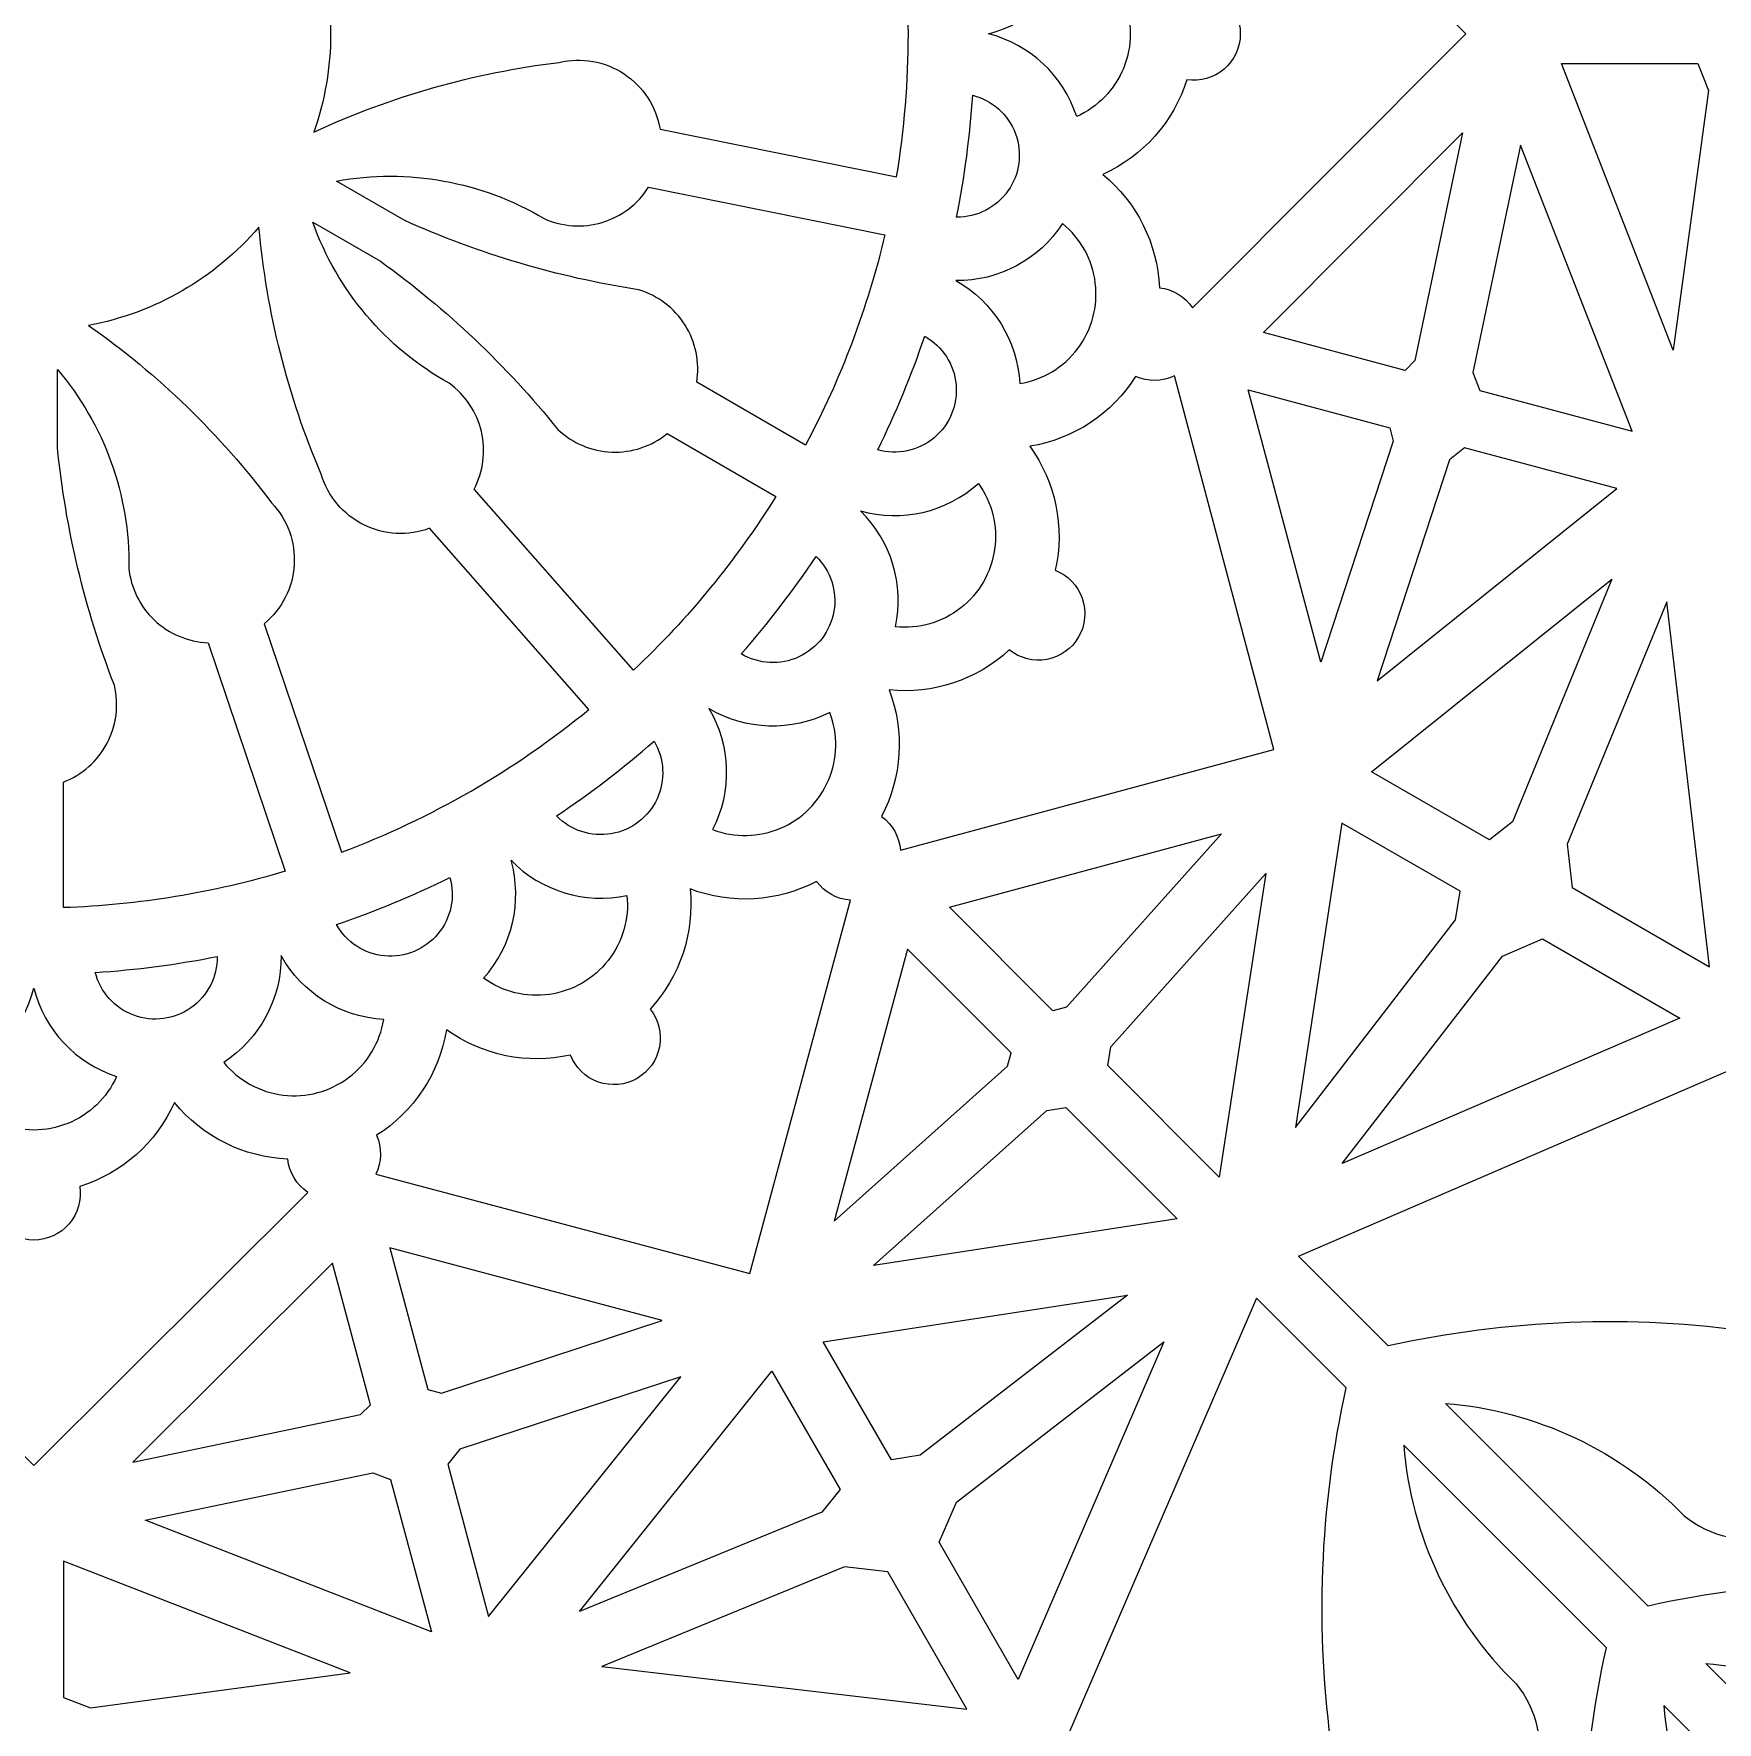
# Model space of a CAD drawing. Header units: centimetres. Extents: x -30.4 to 30.4, y -9.9 to 9.9.
# Drawn here: x -21.255 to -17.279, y -3.231 to 0.758 of the extents above; entities that cross this region are included whole.
import ezdxf

# ---------------------------------------------------------------- set-up
doc = ezdxf.new("R2010")
doc.units = ezdxf.units.CM
doc.header["$MEASUREMENT"] = 0
doc.layers.add('Layer 1', color=7, linetype='Continuous')

msp = doc.modelspace()

# ---------------------------------------------------------------- linework, layer by layer
at = {"layer": 'Layer 1', "color": 2, "lineweight": 9}
for points, knots in [([(-18.53174, 0.86657), (-18.56281, 0.96612), (-18.63504, 1.0476), (-18.73015, 1.09037), (-18.73015, 1.09037), (-18.64935, 1.15631), (-18.60067, 1.2537), (-18.59642, 1.35791), (-18.59642, 1.35791), (-18.56462, 1.36144), (-18.53593, 1.37866), (-18.51787, 1.40507), (-18.51787, 1.40507), (-18.51787, 1.40507), (-17.8728, 0.75797), (-17.8728, 0.75797), (-17.8728, 0.75797), (-17.8728, 0.75797), (-18.51787, 0.11086), (-18.51787, 0.11086), (-18.51787, 0.11086), (-18.53593, 0.13728), (-18.56462, 0.1545), (-18.59642, 0.15803), (-18.59642, 0.15803), (-18.60067, 0.26223), (-18.64935, 0.35962), (-18.73015, 0.42556), (-18.73015, 0.42556), (-18.63504, 0.46834), (-18.56281, 0.54981), (-18.53174, 0.64936), (-18.53174, 0.64936), (-18.50008, 0.64454), (-18.46788, 0.65377), (-18.44359, 0.67464), (-18.44359, 0.67464), (-18.4193, 0.69551), (-18.40532, 0.72594), (-18.40532, 0.75797), (-18.40532, 0.75797), (-18.40532, 0.78999), (-18.4193, 0.82043), (-18.44359, 0.8413), (-18.44359, 0.8413), (-18.46788, 0.86217), (-18.50008, 0.8714), (-18.53174, 0.86657)], [0, 0, 0, 0, 0.0769231, 0.0769231, 0.0769231, 0.0769231, 0.1538462, 0.1538462, 0.1538462, 0.1538462, 0.2307692, 0.2307692, 0.2307692, 0.2307692, 0.3076923, 0.3076923, 0.3076923, 0.3076923, 0.3846154, 0.3846154, 0.3846154, 0.3846154, 0.4615385, 0.4615385, 0.4615385, 0.4615385, 0.5384615, 0.5384615, 0.5384615, 0.5384615, 0.6153846, 0.6153846, 0.6153846, 0.6153846, 0.6923077, 0.6923077, 0.6923077, 0.6923077, 0.7692308, 0.7692308, 0.7692308, 0.7692308, 0.8461538, 0.8461538, 0.8461538, 0.8461538, 1, 1, 1, 1]), ([(-20.01435, 0.82553), (-19.9616, 0.81296), (-19.90601, 0.82282), (-19.8608, 0.85275), (-19.8608, 0.85275), (-19.81559, 0.88268), (-19.78481, 0.93001), (-19.77578, 0.98347), (-19.77578, 0.98347), (-19.77578, 0.98347), (-19.21708, 1.0956), (-19.21708, 1.0956), (-19.21708, 1.0956), (-19.18004, 0.87204), (-19.18004, 0.6439), (-19.21708, 0.42033), (-19.21708, 0.42033), (-19.21708, 0.42033), (-19.77578, 0.53247), (-19.77578, 0.53247), (-19.77578, 0.53247), (-19.78481, 0.58593), (-19.81559, 0.63325), (-19.8608, 0.66318), (-19.8608, 0.66318), (-19.90601, 0.69311), (-19.9616, 0.70297), (-20.01435, 0.6904), (-20.01435, 0.6904), (-20.21481, 0.66609), (-20.41022, 0.61052), (-20.59348, 0.52572), (-20.59348, 0.52572), (-20.54071, 0.67605), (-20.54071, 0.83988), (-20.59348, 0.99021), (-20.59348, 0.99021), (-20.41022, 0.90541), (-20.21481, 0.84984), (-20.01435, 0.82553)], [0, 0, 0, 0, 0.0909091, 0.0909091, 0.0909091, 0.0909091, 0.1818182, 0.1818182, 0.1818182, 0.1818182, 0.2727273, 0.2727273, 0.2727273, 0.2727273, 0.3636364, 0.3636364, 0.3636364, 0.3636364, 0.4545455, 0.4545455, 0.4545455, 0.4545455, 0.5454545, 0.5454545, 0.5454545, 0.5454545, 0.6363636, 0.6363636, 0.6363636, 0.6363636, 0.7272727, 0.7272727, 0.7272727, 0.7272727, 0.8181818, 0.8181818, 0.8181818, 0.8181818, 1, 1, 1, 1]), ([(-19.00032, 0.75797), (-18.90182, 0.73289), (-18.82306, 0.65904), (-18.79168, 0.56236), (-18.79168, 0.56236), (-18.74116, 0.58508), (-18.70138, 0.62648), (-18.6807, 0.67787), (-18.6807, 0.67787), (-18.66001, 0.72926), (-18.66001, 0.78667), (-18.6807, 0.83806), (-18.6807, 0.83806), (-18.70138, 0.88946), (-18.74116, 0.93085), (-18.79168, 0.95357), (-18.79168, 0.95357), (-18.82305, 0.85689), (-18.90182, 0.78305), (-19.00032, 0.75797)], [0, 0, 0, 0, 0.1666667, 0.1666667, 0.1666667, 0.1666667, 0.3333333, 0.3333333, 0.3333333, 0.3333333, 0.5, 0.5, 0.5, 0.5, 0.6666667, 0.6666667, 0.6666667, 0.6666667, 1, 1, 1, 1]), ([(-17.38263, 0.01043), (-17.38263, 0.01043), (-17.29977, 0.62396), (-17.29977, 0.62396), (-17.29977, 0.62396), (-17.29977, 0.62396), (-17.32472, 0.68797), (-17.32472, 0.68797), (-17.32472, 0.68797), (-17.32472, 0.68797), (-17.6467, 0.68797), (-17.6467, 0.68797), (-17.6467, 0.68797), (-17.6467, 0.68797), (-17.38263, 0.01043), (-17.38263, 0.01043)], [0, 0, 0, 0, 0.2, 0.2, 0.2, 0.2, 0.4, 0.4, 0.4, 0.4, 0.6, 0.6, 0.6, 0.6, 1, 1, 1, 1]), ([(-19.03733, 0.6126), (-19.04367, 0.51594), (-19.05632, 0.41979), (-19.0752, 0.32478), (-19.0752, 0.32478), (-19.02708, 0.32419), (-18.98176, 0.34731), (-18.954, 0.38662), (-18.954, 0.38662), (-18.92624, 0.42592), (-18.9196, 0.47637), (-18.93625, 0.52152), (-18.93625, 0.52152), (-18.9529, 0.56667), (-18.9907, 0.60073), (-19.03733, 0.6126)], [0, 0, 0, 0, 0.2, 0.2, 0.2, 0.2, 0.4, 0.4, 0.4, 0.4, 0.6, 0.6, 0.6, 0.6, 1, 1, 1, 1]), ([(-17.99272, -0.0139), (-17.99272, -0.0139), (-17.88031, 0.5238), (-17.88031, 0.5238), (-17.88031, 0.5238), (-17.88031, 0.5238), (-18.35047, 0.05216), (-18.35047, 0.05216), (-18.35047, 0.05216), (-18.35047, 0.05216), (-18.01617, -0.03742), (-18.01617, -0.03742), (-18.01617, -0.03742), (-18.01617, -0.03742), (-17.99272, -0.0139), (-17.99272, -0.0139)], [0, 0, 0, 0, 0.2, 0.2, 0.2, 0.2, 0.4, 0.4, 0.4, 0.4, 0.6, 0.6, 0.6, 0.6, 1, 1, 1, 1]), ([(-17.85569, -0.04255), (-17.85569, -0.04255), (-17.74327, 0.49515), (-17.74327, 0.49515), (-17.74327, 0.49515), (-17.74327, 0.49515), (-17.47968, -0.18117), (-17.47968, -0.18117), (-17.47968, -0.18117), (-17.47968, -0.18117), (-17.83921, -0.08483), (-17.83921, -0.08483), (-17.83921, -0.08483), (-17.83921, -0.08483), (-17.85569, -0.04255), (-17.85569, -0.04255)], [0, 0, 0, 0, 0.2, 0.2, 0.2, 0.2, 0.4, 0.4, 0.4, 0.4, 0.6, 0.6, 0.6, 0.6, 1, 1, 1, 1]), ([(-19.80333, 0.3952), (-19.82855, 0.35528), (-19.86735, 0.32581), (-19.91257, 0.31223), (-19.91257, 0.31223), (-19.9578, 0.29864), (-20.00641, 0.30184), (-20.04946, 0.32125), (-20.04946, 0.32125), (-20.19687, 0.40926), (-20.37122, 0.44074), (-20.54009, 0.40986), (-20.54009, 0.40986), (-20.54009, 0.40986), (-20.37999, 0.31742), (-20.37999, 0.31742), (-20.37999, 0.31742), (-20.20382, 0.23804), (-20.01773, 0.18281), (-19.82678, 0.15321), (-19.82678, 0.15321), (-19.78122, 0.13969), (-19.74213, 0.11007), (-19.71679, 0.06986), (-19.71679, 0.06986), (-19.69145, 0.02965), (-19.68159, -0.01839), (-19.68905, -0.06533), (-19.68905, -0.06533), (-19.68905, -0.06533), (-19.43209, -0.21369), (-19.43209, -0.21369), (-19.43209, -0.21369), (-19.34849, -0.05685), (-19.28549, 0.11011), (-19.24463, 0.28307), (-19.24463, 0.28307), (-19.24463, 0.28307), (-19.80333, 0.3952), (-19.80333, 0.3952)], [0, 0, 0, 0, 0.0909091, 0.0909091, 0.0909091, 0.0909091, 0.1818182, 0.1818182, 0.1818182, 0.1818182, 0.2727273, 0.2727273, 0.2727273, 0.2727273, 0.3636364, 0.3636364, 0.3636364, 0.3636364, 0.4545455, 0.4545455, 0.4545455, 0.4545455, 0.5454545, 0.5454545, 0.5454545, 0.5454545, 0.6363636, 0.6363636, 0.6363636, 0.6363636, 0.7272727, 0.7272727, 0.7272727, 0.7272727, 0.8181818, 0.8181818, 0.8181818, 0.8181818, 1, 1, 1, 1]), ([(-20.57618, -0.28272), (-20.56069, -0.33468), (-20.52436, -0.3779), (-20.47584, -0.40209), (-20.47584, -0.40209), (-20.42731, -0.42627), (-20.37093, -0.42927), (-20.32012, -0.41036), (-20.32012, -0.41036), (-20.32012, -0.41036), (-19.94366, -0.83814), (-19.94366, -0.83814), (-19.94366, -0.83814), (-20.11875, -0.982), (-20.31633, -1.09607), (-20.52846, -1.17577), (-20.52846, -1.17577), (-20.52846, -1.17577), (-20.7107, -0.63586), (-20.7107, -0.63586), (-20.7107, -0.63586), (-20.66891, -0.60131), (-20.64332, -0.55098), (-20.64, -0.49687), (-20.64, -0.49687), (-20.63668, -0.44275), (-20.65595, -0.38968), (-20.6932, -0.35029), (-20.6932, -0.35029), (-20.81449, -0.18884), (-20.96032, -0.04739), (-21.12539, 0.06892), (-21.12539, 0.06892), (-20.96881, 0.09838), (-20.82694, 0.18029), (-20.72313, 0.30116), (-20.72313, 0.30116), (-20.70494, 0.10005), (-20.65535, -0.09696), (-20.57618, -0.28272)], [0, 0, 0, 0, 0.0909091, 0.0909091, 0.0909091, 0.0909091, 0.1818182, 0.1818182, 0.1818182, 0.1818182, 0.2727273, 0.2727273, 0.2727273, 0.2727273, 0.3636364, 0.3636364, 0.3636364, 0.3636364, 0.4545455, 0.4545455, 0.4545455, 0.4545455, 0.5454545, 0.5454545, 0.5454545, 0.5454545, 0.6363636, 0.6363636, 0.6363636, 0.6363636, 0.7272727, 0.7272727, 0.7272727, 0.7272727, 0.8181818, 0.8181818, 0.8181818, 0.8181818, 1, 1, 1, 1]), ([(-20.27404, -0.06774), (-20.23571, -0.09531), (-20.20863, -0.13581), (-20.19778, -0.18177), (-20.19778, -0.18177), (-20.18694, -0.22773), (-20.19306, -0.27606), (-20.21502, -0.31787), (-20.21502, -0.31787), (-20.21502, -0.31787), (-19.83856, -0.74565), (-19.83856, -0.74565), (-19.83856, -0.74565), (-19.7092, -0.62379), (-19.59611, -0.48574), (-19.50209, -0.33493), (-19.50209, -0.33493), (-19.50209, -0.33493), (-19.75898, -0.18661), (-19.75898, -0.18661), (-19.75898, -0.18661), (-19.7959, -0.21662), (-19.84247, -0.23216), (-19.89001, -0.23034), (-19.89001, -0.23034), (-19.93754, -0.22852), (-19.9828, -0.20944), (-20.01732, -0.17671), (-20.01732, -0.17671), (-20.13848, -0.02599), (-20.27945, 0.10768), (-20.4364, 0.22066), (-20.4364, 0.22066), (-20.4364, 0.22066), (-20.59609, 0.31286), (-20.59609, 0.31286), (-20.59609, 0.31286), (-20.5384, 0.15116), (-20.42396, 0.01592), (-20.27404, -0.06774)], [0, 0, 0, 0, 0.0909091, 0.0909091, 0.0909091, 0.0909091, 0.1818182, 0.1818182, 0.1818182, 0.1818182, 0.2727273, 0.2727273, 0.2727273, 0.2727273, 0.3636364, 0.3636364, 0.3636364, 0.3636364, 0.4545455, 0.4545455, 0.4545455, 0.4545455, 0.5454545, 0.5454545, 0.5454545, 0.5454545, 0.6363636, 0.6363636, 0.6363636, 0.6363636, 0.7272727, 0.7272727, 0.7272727, 0.7272727, 0.8181818, 0.8181818, 0.8181818, 0.8181818, 1, 1, 1, 1]), ([(-19.07705, 0.17479), (-18.97554, 0.17354), (-18.88047, 0.22436), (-18.82512, 0.30945), (-18.82512, 0.30945), (-18.78216, 0.27445), (-18.75441, 0.22417), (-18.7477, 0.16915), (-18.7477, 0.16915), (-18.74099, 0.11414), (-18.75583, 0.05867), (-18.78911, 0.01436), (-18.78911, 0.01436), (-18.8224, -0.02996), (-18.87154, -0.05966), (-18.92625, -0.06854), (-18.92625, -0.06854), (-18.93163, 0.03283), (-18.98852, 0.12512), (-19.07705, 0.17479)], [0, 0, 0, 0, 0.1666667, 0.1666667, 0.1666667, 0.1666667, 0.3333333, 0.3333333, 0.3333333, 0.3333333, 0.5, 0.5, 0.5, 0.5, 0.6666667, 0.6666667, 0.6666667, 0.6666667, 1, 1, 1, 1]), ([(-19.15065, 0.04319), (-19.1818, -0.04853), (-19.21892, -0.13812), (-19.26177, -0.225), (-19.26177, -0.225), (-19.21545, -0.23804), (-19.16568, -0.22744), (-19.12869, -0.19666), (-19.12869, -0.19666), (-19.09169, -0.16589), (-19.07222, -0.11888), (-19.07661, -0.07096), (-19.07661, -0.07096), (-19.08099, -0.02304), (-19.10868, 0.01965), (-19.15065, 0.04319)], [0, 0, 0, 0, 0.2, 0.2, 0.2, 0.2, 0.4, 0.4, 0.4, 0.4, 0.6, 0.6, 0.6, 0.6, 1, 1, 1, 1]), ([(-20.84335, -0.68063), (-20.89053, -0.67875), (-20.93545, -0.65989), (-20.96983, -0.62752), (-20.96983, -0.62752), (-21.00421, -0.59514), (-21.02574, -0.55144), (-21.03045, -0.50446), (-21.03045, -0.50446), (-21.02794, -0.33279), (-21.08785, -0.16606), (-21.19904, -0.03525), (-21.19904, -0.03525), (-21.19904, -0.03525), (-21.19904, -0.22012), (-21.19904, -0.22012), (-21.19904, -0.22012), (-21.17969, -0.41238), (-21.13448, -0.60115), (-21.06464, -0.78132), (-21.06464, -0.78132), (-21.05357, -0.82754), (-21.05968, -0.87621), (-21.08183, -0.91825), (-21.08183, -0.91825), (-21.10398, -0.9603), (-21.14066, -0.99286), (-21.18504, -1.00987), (-21.18504, -1.00987), (-21.18504, -1.00987), (-21.18504, -1.30658), (-21.18504, -1.30658), (-21.18504, -1.30658), (-21.00742, -1.30056), (-20.83132, -1.27164), (-20.66111, -1.22054), (-20.66111, -1.22054), (-20.66111, -1.22054), (-20.84335, -0.68063), (-20.84335, -0.68063)], [0, 0, 0, 0, 0.0909091, 0.0909091, 0.0909091, 0.0909091, 0.1818182, 0.1818182, 0.1818182, 0.1818182, 0.2727273, 0.2727273, 0.2727273, 0.2727273, 0.3636364, 0.3636364, 0.3636364, 0.3636364, 0.4545455, 0.4545455, 0.4545455, 0.4545455, 0.5454545, 0.5454545, 0.5454545, 0.5454545, 0.6363636, 0.6363636, 0.6363636, 0.6363636, 0.7272727, 0.7272727, 0.7272727, 0.7272727, 0.8181818, 0.8181818, 0.8181818, 0.8181818, 1, 1, 1, 1]), ([(-18.84229, -0.50964), (-18.81942, -0.40788), (-18.84124, -0.30121), (-18.90222, -0.21661), (-18.90222, -0.21661), (-18.79928, -0.1999), (-18.70842, -0.1399), (-18.65264, -0.05178), (-18.65264, -0.05178), (-18.62333, -0.06463), (-18.58988, -0.06406), (-18.56103, -0.05022), (-18.56103, -0.05022), (-18.56103, -0.05022), (-18.32594, -0.93316), (-18.32594, -0.93316), (-18.32594, -0.93316), (-18.32594, -0.93316), (-19.20813, -1.17103), (-19.20813, -1.17103), (-19.20813, -1.17103), (-19.21057, -1.13912), (-19.2268, -1.10987), (-19.25258, -1.09091), (-19.25258, -1.09091), (-19.20416, -0.99854), (-19.19762, -0.88986), (-19.23463, -0.79235), (-19.23463, -0.79235), (-19.13087, -0.80286), (-19.02758, -0.76842), (-18.95089, -0.69774), (-18.95089, -0.69774), (-18.92588, -0.71775), (-18.89339, -0.72586), (-18.86192, -0.71993), (-18.86192, -0.71993), (-18.83044, -0.714), (-18.80312, -0.69463), (-18.78711, -0.6669), (-18.78711, -0.6669), (-18.7711, -0.63916), (-18.76799, -0.60582), (-18.77859, -0.5756), (-18.77859, -0.5756), (-18.78919, -0.54538), (-18.81245, -0.52129), (-18.84229, -0.50964)], [0, 0, 0, 0, 0.0769231, 0.0769231, 0.0769231, 0.0769231, 0.1538462, 0.1538462, 0.1538462, 0.1538462, 0.2307692, 0.2307692, 0.2307692, 0.2307692, 0.3076923, 0.3076923, 0.3076923, 0.3076923, 0.3846154, 0.3846154, 0.3846154, 0.3846154, 0.4615385, 0.4615385, 0.4615385, 0.4615385, 0.5384615, 0.5384615, 0.5384615, 0.5384615, 0.6153846, 0.6153846, 0.6153846, 0.6153846, 0.6923077, 0.6923077, 0.6923077, 0.6923077, 0.7692308, 0.7692308, 0.7692308, 0.7692308, 0.8461538, 0.8461538, 0.8461538, 0.8461538, 1, 1, 1, 1]), ([(-18.21536, -0.72661), (-18.21536, -0.72661), (-18.04386, -0.20474), (-18.04386, -0.20474), (-18.04386, -0.20474), (-18.04386, -0.20474), (-18.0524, -0.17265), (-18.0524, -0.17265), (-18.0524, -0.17265), (-18.0524, -0.17265), (-18.38671, -0.08308), (-18.38671, -0.08308), (-18.38671, -0.08308), (-18.38671, -0.08308), (-18.21536, -0.72661), (-18.21536, -0.72661)], [0, 0, 0, 0, 0.2, 0.2, 0.2, 0.2, 0.4, 0.4, 0.4, 0.4, 0.6, 0.6, 0.6, 0.6, 1, 1, 1, 1]), ([(-18.08235, -0.77032), (-18.08235, -0.77032), (-17.91086, -0.24845), (-17.91086, -0.24845), (-17.91086, -0.24845), (-17.91086, -0.24845), (-17.87544, -0.22007), (-17.87544, -0.22007), (-17.87544, -0.22007), (-17.87544, -0.22007), (-17.51591, -0.3164), (-17.51591, -0.3164), (-17.51591, -0.3164), (-17.51591, -0.3164), (-18.08235, -0.77032), (-18.08235, -0.77032)], [0, 0, 0, 0, 0.2, 0.2, 0.2, 0.2, 0.4, 0.4, 0.4, 0.4, 0.6, 0.6, 0.6, 0.6, 1, 1, 1, 1]), ([(-19.21951, -0.64312), (-19.1644, -0.6487), (-19.10925, -0.63274), (-19.06564, -0.59857), (-19.06564, -0.59857), (-19.02203, -0.56441), (-18.99332, -0.5147), (-18.98555, -0.45984), (-18.98555, -0.45984), (-18.97777, -0.40499), (-18.99151, -0.34926), (-19.02391, -0.30432), (-19.02391, -0.30432), (-19.09942, -0.37236), (-19.20455, -0.39693), (-19.3024, -0.3694), (-19.3024, -0.3694), (-19.22963, -0.44037), (-19.19834, -0.5437), (-19.21951, -0.64312)], [0, 0, 0, 0, 0.1666667, 0.1666667, 0.1666667, 0.1666667, 0.3333333, 0.3333333, 0.3333333, 0.3333333, 0.5, 0.5, 0.5, 0.5, 0.6666667, 0.6666667, 0.6666667, 0.6666667, 1, 1, 1, 1]), ([(-19.40713, -0.47678), (-19.46095, -0.55733), (-19.51998, -0.63427), (-19.58384, -0.70711), (-19.58384, -0.70711), (-19.54246, -0.73168), (-19.49165, -0.73432), (-19.44795, -0.71416), (-19.44795, -0.71416), (-19.40426, -0.694), (-19.37329, -0.65362), (-19.36513, -0.6062), (-19.36513, -0.6062), (-19.35698, -0.55878), (-19.37268, -0.51038), (-19.40713, -0.47678)], [0, 0, 0, 0, 0.2, 0.2, 0.2, 0.2, 0.4, 0.4, 0.4, 0.4, 0.6, 0.6, 0.6, 0.6, 1, 1, 1, 1]), ([(-17.76268, -1.10362), (-17.76268, -1.10362), (-17.52766, -0.53085), (-17.52766, -0.53085), (-17.52766, -0.53085), (-17.52766, -0.53085), (-18.09513, -0.98559), (-18.09513, -0.98559), (-18.09513, -0.98559), (-18.09513, -0.98559), (-17.81628, -1.14658), (-17.81628, -1.14658), (-17.81628, -1.14658), (-17.81628, -1.14658), (-17.76268, -1.10362), (-17.76268, -1.10362)], [0, 0, 0, 0, 0.2, 0.2, 0.2, 0.2, 0.4, 0.4, 0.4, 0.4, 0.6, 0.6, 0.6, 0.6, 1, 1, 1, 1]), ([(-17.63316, -1.15676), (-17.63316, -1.15676), (-17.39814, -0.584), (-17.39814, -0.584), (-17.39814, -0.584), (-17.39814, -0.584), (-17.29723, -1.44625), (-17.29723, -1.44625), (-17.29723, -1.44625), (-17.29723, -1.44625), (-17.62116, -1.25922), (-17.62116, -1.25922), (-17.62116, -1.25922), (-17.62116, -1.25922), (-17.63316, -1.15676), (-17.63316, -1.15676)], [0, 0, 0, 0, 0.2, 0.2, 0.2, 0.2, 0.4, 0.4, 0.4, 0.4, 0.6, 0.6, 0.6, 0.6, 1, 1, 1, 1]), ([(-19.65165, -1.12215), (-19.60563, -1.03167), (-19.60859, -0.92336), (-19.66043, -0.83608), (-19.66043, -0.83608), (-19.57315, -0.88791), (-19.4654, -0.89144), (-19.37492, -0.84542), (-19.37492, -0.84542), (-19.35522, -0.89722), (-19.35633, -0.95463), (-19.37802, -1.00563), (-19.37802, -1.00563), (-19.39971, -1.05663), (-19.4403, -1.09725), (-19.49129, -1.11899), (-19.49129, -1.11899), (-19.54227, -1.14072), (-19.59984, -1.14181), (-19.65165, -1.12215)], [0, 0, 0, 0, 0.1666667, 0.1666667, 0.1666667, 0.1666667, 0.3333333, 0.3333333, 0.3333333, 0.3333333, 0.5, 0.5, 0.5, 0.5, 0.6666667, 0.6666667, 0.6666667, 0.6666667, 1, 1, 1, 1]), ([(-19.78996, -0.91324), (-19.86281, -0.9771), (-19.93975, -1.03613), (-20.0203, -1.08995), (-20.0203, -1.08995), (-19.9867, -1.12439), (-19.9383, -1.1401), (-19.89087, -1.13194), (-19.89087, -1.13194), (-19.84345, -1.12379), (-19.80308, -1.09282), (-19.78292, -1.04912), (-19.78292, -1.04912), (-19.76276, -1.00543), (-19.76539, -0.95461), (-19.78996, -0.91324)], [0, 0, 0, 0, 0.2, 0.2, 0.2, 0.2, 0.4, 0.4, 0.4, 0.4, 0.6, 0.6, 0.6, 0.6, 1, 1, 1, 1]), ([(-17.89668, -1.33572), (-17.89668, -1.33572), (-18.2752, -1.82562), (-18.2752, -1.82562), (-18.2752, -1.82562), (-18.2752, -1.82562), (-18.16513, -1.10683), (-18.16513, -1.10683), (-18.16513, -1.10683), (-18.16513, -1.10683), (-17.88628, -1.26781), (-17.88628, -1.26781), (-17.88628, -1.26781), (-17.88628, -1.26781), (-17.89668, -1.33572), (-17.89668, -1.33572)], [0, 0, 0, 0, 0.2, 0.2, 0.2, 0.2, 0.4, 0.4, 0.4, 0.4, 0.6, 0.6, 0.6, 0.6, 1, 1, 1, 1]), ([(-18.81572, -1.54165), (-18.81572, -1.54165), (-18.44952, -1.13219), (-18.44952, -1.13219), (-18.44952, -1.13219), (-18.44952, -1.13219), (-19.09251, -1.30556), (-19.09251, -1.30556), (-19.09251, -1.30556), (-19.09251, -1.30556), (-18.84779, -1.55029), (-18.84779, -1.55029), (-18.84779, -1.55029), (-18.84779, -1.55029), (-18.81572, -1.54165), (-18.81572, -1.54165)], [0, 0, 0, 0, 0.2, 0.2, 0.2, 0.2, 0.4, 0.4, 0.4, 0.4, 0.6, 0.6, 0.6, 0.6, 1, 1, 1, 1]), ([(-20.19276, -1.47316), (-20.14781, -1.50556), (-20.09208, -1.5193), (-20.03723, -1.51152), (-20.03723, -1.51152), (-19.98237, -1.50375), (-19.93266, -1.47504), (-19.8985, -1.43143), (-19.8985, -1.43143), (-19.86434, -1.38782), (-19.84837, -1.33268), (-19.85396, -1.27756), (-19.85396, -1.27756), (-19.95337, -1.29873), (-20.0567, -1.26744), (-20.12767, -1.19468), (-20.12767, -1.19468), (-20.10014, -1.29253), (-20.12471, -1.39765), (-20.19276, -1.47316)], [0, 0, 0, 0, 0.1666667, 0.1666667, 0.1666667, 0.1666667, 0.3333333, 0.3333333, 0.3333333, 0.3333333, 0.5, 0.5, 0.5, 0.5, 0.6666667, 0.6666667, 0.6666667, 0.6666667, 1, 1, 1, 1]), ([(-20.27207, -1.2353), (-20.35895, -1.27815), (-20.44854, -1.31527), (-20.54027, -1.34642), (-20.54027, -1.34642), (-20.51672, -1.38839), (-20.47403, -1.41608), (-20.42611, -1.42047), (-20.42611, -1.42047), (-20.37819, -1.42485), (-20.33118, -1.40538), (-20.30041, -1.36839), (-20.30041, -1.36839), (-20.26963, -1.33139), (-20.25903, -1.28162), (-20.27207, -1.2353)], [0, 0, 0, 0, 0.2, 0.2, 0.2, 0.2, 0.4, 0.4, 0.4, 0.4, 0.6, 0.6, 0.6, 0.6, 1, 1, 1, 1]), ([(-18.34517, -1.22552), (-18.34517, -1.22552), (-18.71137, -1.63497), (-18.71137, -1.63497), (-18.71137, -1.63497), (-18.71137, -1.63497), (-18.71824, -1.67984), (-18.71824, -1.67984), (-18.71824, -1.67984), (-18.71824, -1.67984), (-18.45505, -1.94303), (-18.45505, -1.94303), (-18.45505, -1.94303), (-18.45505, -1.94303), (-18.34517, -1.22552), (-18.34517, -1.22552)], [0, 0, 0, 0, 0.2, 0.2, 0.2, 0.2, 0.4, 0.4, 0.4, 0.4, 0.6, 0.6, 0.6, 0.6, 1, 1, 1, 1]), ([(-19.79933, -1.54618), (-19.72865, -1.46949), (-19.69421, -1.3662), (-19.70472, -1.26244), (-19.70472, -1.26244), (-19.60722, -1.29945), (-19.49853, -1.29291), (-19.40617, -1.24449), (-19.40617, -1.24449), (-19.38721, -1.27027), (-19.35795, -1.2865), (-19.32605, -1.28894), (-19.32605, -1.28894), (-19.32605, -1.28894), (-19.56392, -2.17114), (-19.56392, -2.17114), (-19.56392, -2.17114), (-19.56392, -2.17114), (-20.44685, -1.93604), (-20.44685, -1.93604), (-20.44685, -1.93604), (-20.43301, -1.90719), (-20.43244, -1.87374), (-20.44529, -1.84443), (-20.44529, -1.84443), (-20.35717, -1.78865), (-20.29717, -1.69779), (-20.28046, -1.59485), (-20.28046, -1.59485), (-20.19586, -1.65583), (-20.08919, -1.67765), (-19.98744, -1.65478), (-19.98744, -1.65478), (-19.97579, -1.68462), (-19.9517, -1.70788), (-19.92148, -1.71848), (-19.92148, -1.71848), (-19.89126, -1.72909), (-19.85791, -1.72597), (-19.83018, -1.70996), (-19.83018, -1.70996), (-19.80244, -1.69395), (-19.78307, -1.66663), (-19.77714, -1.63515), (-19.77714, -1.63515), (-19.77122, -1.60368), (-19.77932, -1.57118), (-19.79933, -1.54618)], [0, 0, 0, 0, 0.0769231, 0.0769231, 0.0769231, 0.0769231, 0.1538462, 0.1538462, 0.1538462, 0.1538462, 0.2307692, 0.2307692, 0.2307692, 0.2307692, 0.3076923, 0.3076923, 0.3076923, 0.3076923, 0.3846154, 0.3846154, 0.3846154, 0.3846154, 0.4615385, 0.4615385, 0.4615385, 0.4615385, 0.5384615, 0.5384615, 0.5384615, 0.5384615, 0.6153846, 0.6153846, 0.6153846, 0.6153846, 0.6923077, 0.6923077, 0.6923077, 0.6923077, 0.7692308, 0.7692308, 0.7692308, 0.7692308, 0.8461538, 0.8461538, 0.8461538, 0.8461538, 1, 1, 1, 1]), ([(-17.7859, -1.42131), (-17.7859, -1.42131), (-18.16442, -1.91122), (-18.16442, -1.91122), (-18.16442, -1.91122), (-18.16442, -1.91122), (-17.36723, -1.56749), (-17.36723, -1.56749), (-17.36723, -1.56749), (-17.36723, -1.56749), (-17.69116, -1.38047), (-17.69116, -1.38047), (-17.69116, -1.38047), (-17.69116, -1.38047), (-17.7859, -1.42131), (-17.7859, -1.42131)], [0, 0, 0, 0, 0.2, 0.2, 0.2, 0.2, 0.4, 0.4, 0.4, 0.4, 0.6, 0.6, 0.6, 0.6, 1, 1, 1, 1]), ([(-20.82184, -1.42187), (-20.91685, -1.44075), (-21.013, -1.4534), (-21.10967, -1.45974), (-21.10967, -1.45974), (-21.0978, -1.50637), (-21.06373, -1.54417), (-21.01858, -1.56082), (-21.01858, -1.56082), (-20.97344, -1.57747), (-20.92299, -1.57083), (-20.88368, -1.54307), (-20.88368, -1.54307), (-20.84437, -1.51531), (-20.82125, -1.46999), (-20.82184, -1.42187)], [0, 0, 0, 0, 0.2, 0.2, 0.2, 0.2, 0.4, 0.4, 0.4, 0.4, 0.6, 0.6, 0.6, 0.6, 1, 1, 1, 1]), ([(-20.67108, -1.41982), (-20.62142, -1.50834), (-20.52987, -1.56527), (-20.4285, -1.57066), (-20.4285, -1.57066), (-20.43733, -1.62537), (-20.467, -1.67454), (-20.51129, -1.70786), (-20.51129, -1.70786), (-20.55557, -1.74118), (-20.61104, -1.75606), (-20.66605, -1.74939), (-20.66605, -1.74939), (-20.72107, -1.74272), (-20.77137, -1.71501), (-20.80641, -1.67208), (-20.80641, -1.67208), (-20.72132, -1.61673), (-20.66984, -1.52132), (-20.67108, -1.41982)], [0, 0, 0, 0, 0.1666667, 0.1666667, 0.1666667, 0.1666667, 0.3333333, 0.3333333, 0.3333333, 0.3333333, 0.5, 0.5, 0.5, 0.5, 0.6666667, 0.6666667, 0.6666667, 0.6666667, 1, 1, 1, 1]), ([(-18.95542, -1.68135), (-18.95542, -1.68135), (-19.36488, -2.04755), (-19.36488, -2.04755), (-19.36488, -2.04755), (-19.36488, -2.04755), (-19.1915, -1.40456), (-19.1915, -1.40456), (-19.1915, -1.40456), (-19.1915, -1.40456), (-18.94678, -1.64928), (-18.94678, -1.64928), (-18.94678, -1.64928), (-18.94678, -1.64928), (-18.95542, -1.68135), (-18.95542, -1.68135)], [0, 0, 0, 0, 0.2, 0.2, 0.2, 0.2, 0.4, 0.4, 0.4, 0.4, 0.6, 0.6, 0.6, 0.6, 1, 1, 1, 1]), ([(-21.05942, -1.70539), (-21.15611, -1.67402), (-21.22995, -1.59525), (-21.25503, -1.49675), (-21.25503, -1.49675), (-21.28011, -1.59525), (-21.35395, -1.67401), (-21.45064, -1.70538), (-21.45064, -1.70538), (-21.42791, -1.75591), (-21.38652, -1.79568), (-21.33513, -1.81637), (-21.33513, -1.81637), (-21.28373, -1.83706), (-21.22633, -1.83706), (-21.17493, -1.81637), (-21.17493, -1.81637), (-21.12354, -1.79568), (-21.08215, -1.75591), (-21.05942, -1.70539)], [0, 0, 0, 0, 0.1666667, 0.1666667, 0.1666667, 0.1666667, 0.3333333, 0.3333333, 0.3333333, 0.3333333, 0.5, 0.5, 0.5, 0.5, 0.6666667, 0.6666667, 0.6666667, 0.6666667, 1, 1, 1, 1]), ([(-15.92769, -2.39861), (-15.92769, -2.39861), (-17.19446, -1.66724), (-17.19446, -1.66724), (-17.19446, -1.66724), (-17.19446, -1.66724), (-18.26796, -2.13011), (-18.26796, -2.13011), (-18.26796, -2.13011), (-18.26796, -2.13011), (-18.05613, -2.34195), (-18.05613, -2.34195), (-18.05613, -2.34195), (-17.77332, -2.27947), (-17.48158, -2.26832), (-17.19483, -2.30905), (-17.19483, -2.30905), (-17.11584, -2.31126), (-17.04278, -2.35144), (-16.99861, -2.41695), (-16.99861, -2.41695), (-16.95444, -2.48247), (-16.94461, -2.56528), (-16.97219, -2.63932), (-16.97219, -2.63932), (-16.99978, -2.71336), (-17.0614, -2.76955), (-17.13767, -2.79019), (-17.13767, -2.79019), (-17.21394, -2.81084), (-17.29548, -2.79342), (-17.35665, -2.7434), (-17.35665, -2.7434), (-17.50616, -2.58946), (-17.70649, -2.49504), (-17.92038, -2.47769), (-17.92038, -2.47769), (-17.92038, -2.47769), (-17.44166, -2.95641), (-17.44166, -2.95641), (-17.44166, -2.95641), (-17.15885, -2.89393), (-16.86712, -2.88278), (-16.58036, -2.92351), (-16.58036, -2.92351), (-16.49749, -2.92583), (-16.42141, -2.96991), (-16.37821, -3.04067), (-16.37821, -3.04067), (-16.335, -3.11143), (-16.33053, -3.19925), (-16.36633, -3.27403), (-16.36633, -3.27403), (-16.40213, -3.34881), (-16.47333, -3.40039), (-16.55554, -3.41111), (-16.55554, -3.41111), (-16.63775, -3.42183), (-16.7198, -3.39022), (-16.77358, -3.32712), (-16.77358, -3.32712), (-16.91949, -3.19107), (-17.10707, -3.10828), (-17.30592, -3.09215), (-17.30592, -3.09215), (-17.30592, -3.09215), (-16.8272, -3.57087), (-16.8272, -3.57087), (-16.8272, -3.57087), (-16.54439, -3.50839), (-16.25265, -3.49725), (-15.9659, -3.53798), (-15.9659, -3.53798), (-15.8994, -3.53983), (-15.83651, -3.56867), (-15.79171, -3.61785), (-15.79171, -3.61785), (-15.7469, -3.66704), (-15.72404, -3.73233), (-15.72838, -3.79872), (-15.72838, -3.79872), (-15.72838, -3.79872), (-15.53782, -3.87636), (-15.53782, -3.87636), (-15.53782, -3.87636), (-15.5186, -3.78704), (-15.52734, -3.69397), (-15.56286, -3.6098), (-15.56286, -3.6098), (-15.4724, -3.62231), (-15.38028, -3.60669), (-15.29901, -3.56505), (-15.29901, -3.56505), (-15.29901, -3.56505), (-15.4232, -3.40101), (-15.4232, -3.40101), (-15.4232, -3.40101), (-15.4862, -3.42239), (-15.5552, -3.41721), (-15.6143, -3.38666), (-15.6143, -3.38666), (-15.67341, -3.35612), (-15.71754, -3.30283), (-15.73655, -3.23907), (-15.73655, -3.23907), (-15.8501, -2.97263), (-15.91485, -2.68795), (-15.92769, -2.39861)], [0, 0, 0, 0, 0.0357143, 0.0357143, 0.0357143, 0.0357143, 0.0714286, 0.0714286, 0.0714286, 0.0714286, 0.1071429, 0.1071429, 0.1071429, 0.1071429, 0.1428571, 0.1428571, 0.1428571, 0.1428571, 0.1785714, 0.1785714, 0.1785714, 0.1785714, 0.2142857, 0.2142857, 0.2142857, 0.2142857, 0.25, 0.25, 0.25, 0.25, 0.2857143, 0.2857143, 0.2857143, 0.2857143, 0.3214286, 0.3214286, 0.3214286, 0.3214286, 0.3571429, 0.3571429, 0.3571429, 0.3571429, 0.3928571, 0.3928571, 0.3928571, 0.3928571, 0.4285714, 0.4285714, 0.4285714, 0.4285714, 0.4642857, 0.4642857, 0.4642857, 0.4642857, 0.5, 0.5, 0.5, 0.5, 0.5357143, 0.5357143, 0.5357143, 0.5357143, 0.5714286, 0.5714286, 0.5714286, 0.5714286, 0.6071429, 0.6071429, 0.6071429, 0.6071429, 0.6428571, 0.6428571, 0.6428571, 0.6428571, 0.6785714, 0.6785714, 0.6785714, 0.6785714, 0.7142857, 0.7142857, 0.7142857, 0.7142857, 0.75, 0.75, 0.75, 0.75, 0.7857143, 0.7857143, 0.7857143, 0.7857143, 0.8214286, 0.8214286, 0.8214286, 0.8214286, 0.8571429, 0.8571429, 0.8571429, 0.8571429, 0.8928571, 0.8928571, 0.8928571, 0.8928571, 0.9285714, 0.9285714, 0.9285714, 0.9285714, 1, 1, 1, 1]), ([(-21.14643, -1.96533), (-21.04687, -1.93425), (-20.9654, -1.86202), (-20.92262, -1.76691), (-20.92262, -1.76691), (-20.85668, -1.84771), (-20.75929, -1.89639), (-20.65509, -1.90064), (-20.65509, -1.90064), (-20.65156, -1.93245), (-20.63434, -1.96113), (-20.60793, -1.9792), (-20.60793, -1.9792), (-20.60793, -1.9792), (-21.25503, -2.62426), (-21.25503, -2.62426), (-21.25503, -2.62426), (-21.25503, -2.62426), (-21.90213, -1.9792), (-21.90213, -1.9792), (-21.90213, -1.9792), (-21.87572, -1.96113), (-21.8585, -1.93245), (-21.85497, -1.90064), (-21.85497, -1.90064), (-21.75077, -1.89639), (-21.65338, -1.84771), (-21.58744, -1.76691), (-21.58744, -1.76691), (-21.54466, -1.86202), (-21.46318, -1.93425), (-21.36363, -1.96533), (-21.36363, -1.96533), (-21.36846, -1.99699), (-21.35923, -2.02918), (-21.33836, -2.05348), (-21.33836, -2.05348), (-21.31749, -2.07777), (-21.28706, -2.09174), (-21.25503, -2.09174), (-21.25503, -2.09174), (-21.223, -2.09174), (-21.19257, -2.07777), (-21.1717, -2.05348), (-21.1717, -2.05348), (-21.15083, -2.02918), (-21.1416, -1.99699), (-21.14643, -1.96533)], [0, 0, 0, 0, 0.0769231, 0.0769231, 0.0769231, 0.0769231, 0.1538462, 0.1538462, 0.1538462, 0.1538462, 0.2307692, 0.2307692, 0.2307692, 0.2307692, 0.3076923, 0.3076923, 0.3076923, 0.3076923, 0.3846154, 0.3846154, 0.3846154, 0.3846154, 0.4615385, 0.4615385, 0.4615385, 0.4615385, 0.5384615, 0.5384615, 0.5384615, 0.5384615, 0.6153846, 0.6153846, 0.6153846, 0.6153846, 0.6923077, 0.6923077, 0.6923077, 0.6923077, 0.7692308, 0.7692308, 0.7692308, 0.7692308, 0.8461538, 0.8461538, 0.8461538, 0.8461538, 1, 1, 1, 1]), ([(-18.8621, -1.7857), (-18.8621, -1.7857), (-19.27155, -2.1519), (-19.27155, -2.1519), (-19.27155, -2.1519), (-19.27155, -2.1519), (-18.55404, -2.04202), (-18.55404, -2.04202), (-18.55404, -2.04202), (-18.55404, -2.04202), (-18.81723, -1.77883), (-18.81723, -1.77883), (-18.81723, -1.77883), (-18.81723, -1.77883), (-18.8621, -1.7857), (-18.8621, -1.7857)], [0, 0, 0, 0, 0.2, 0.2, 0.2, 0.2, 0.4, 0.4, 0.4, 0.4, 0.6, 0.6, 0.6, 0.6, 1, 1, 1, 1]), ([(-19.77046, -2.28171), (-19.77046, -2.28171), (-20.29233, -2.45321), (-20.29233, -2.45321), (-20.29233, -2.45321), (-20.29233, -2.45321), (-20.32442, -2.44467), (-20.32442, -2.44467), (-20.32442, -2.44467), (-20.32442, -2.44467), (-20.414, -2.11037), (-20.414, -2.11037), (-20.414, -2.11037), (-20.414, -2.11037), (-19.77046, -2.28171), (-19.77046, -2.28171)], [0, 0, 0, 0, 0.2, 0.2, 0.2, 0.2, 0.4, 0.4, 0.4, 0.4, 0.6, 0.6, 0.6, 0.6, 1, 1, 1, 1]), ([(-20.48316, -2.50435), (-20.48316, -2.50435), (-21.02086, -2.61676), (-21.02086, -2.61676), (-21.02086, -2.61676), (-21.02086, -2.61676), (-20.54922, -2.1466), (-20.54922, -2.1466), (-20.54922, -2.1466), (-20.54922, -2.1466), (-20.45965, -2.4809), (-20.45965, -2.4809), (-20.45965, -2.4809), (-20.45965, -2.4809), (-20.48316, -2.50435), (-20.48316, -2.50435)], [0, 0, 0, 0, 0.2, 0.2, 0.2, 0.2, 0.4, 0.4, 0.4, 0.4, 0.6, 0.6, 0.6, 0.6, 1, 1, 1, 1]), ([(-19.16135, -2.60039), (-19.16135, -2.60039), (-18.67144, -2.22187), (-18.67144, -2.22187), (-18.67144, -2.22187), (-18.67144, -2.22187), (-19.39024, -2.33194), (-19.39024, -2.33194), (-19.39024, -2.33194), (-19.39024, -2.33194), (-19.22925, -2.61079), (-19.22925, -2.61079), (-19.22925, -2.61079), (-19.22925, -2.61079), (-19.16135, -2.60039), (-19.16135, -2.60039)], [0, 0, 0, 0, 0.2, 0.2, 0.2, 0.2, 0.4, 0.4, 0.4, 0.4, 0.6, 0.6, 0.6, 0.6, 1, 1, 1, 1]), ([(-16.9262, -3.66987), (-16.98868, -3.95268), (-16.99982, -4.24442), (-16.95909, -4.53117), (-16.95909, -4.53117), (-16.95724, -4.59768), (-16.9284, -4.66056), (-16.87921, -4.70537), (-16.87921, -4.70537), (-16.83003, -4.75017), (-16.76473, -4.77303), (-16.69834, -4.76869), (-16.69834, -4.76869), (-16.69834, -4.76869), (-16.62083, -4.95928), (-16.62083, -4.95928), (-16.62083, -4.95928), (-16.71011, -4.97847), (-16.80314, -4.96972), (-16.88727, -4.93421), (-16.88727, -4.93421), (-16.87475, -5.02471), (-16.89039, -5.11688), (-16.93208, -5.19817), (-16.93208, -5.19817), (-16.93208, -5.19817), (-17.09606, -5.07386), (-17.09606, -5.07386), (-17.09606, -5.07386), (-17.07468, -5.01086), (-17.07986, -4.94187), (-17.11041, -4.88276), (-17.11041, -4.88276), (-17.14096, -4.82366), (-17.19424, -4.77953), (-17.25799, -4.76052), (-17.25799, -4.76052), (-17.52443, -4.64697), (-17.80912, -4.58222), (-18.09846, -4.56938), (-18.09846, -4.56938), (-18.09846, -4.56938), (-18.82983, -3.30261), (-18.82983, -3.30261), (-18.82983, -3.30261), (-18.82983, -3.30261), (-18.36696, -2.2291), (-18.36696, -2.2291), (-18.36696, -2.2291), (-18.36696, -2.2291), (-18.15512, -2.44094), (-18.15512, -2.44094), (-18.15512, -2.44094), (-18.2176, -2.72375), (-18.22875, -3.01549), (-18.18802, -3.30224), (-18.18802, -3.30224), (-18.18581, -3.38123), (-18.14563, -3.4543), (-18.08011, -3.49846), (-18.08011, -3.49846), (-18.0146, -3.54263), (-17.93179, -3.55246), (-17.85775, -3.52488), (-17.85775, -3.52488), (-17.78371, -3.49729), (-17.72753, -3.43567), (-17.70688, -3.3594), (-17.70688, -3.3594), (-17.68623, -3.28313), (-17.70365, -3.20159), (-17.75366, -3.14042), (-17.75366, -3.14042), (-17.90761, -2.99091), (-18.00203, -2.79058), (-18.01938, -2.57669), (-18.01938, -2.57669), (-18.01938, -2.57669), (-17.54066, -3.0554), (-17.54066, -3.0554), (-17.54066, -3.0554), (-17.60314, -3.33821), (-17.61429, -3.62996), (-17.57356, -3.91671), (-17.57356, -3.91671), (-17.57135, -3.99569), (-17.53117, -4.06876), (-17.46565, -4.11292), (-17.46565, -4.11292), (-17.40013, -4.15709), (-17.31733, -4.16693), (-17.24329, -4.13934), (-17.24329, -4.13934), (-17.16924, -4.11175), (-17.11306, -4.05013), (-17.09241, -3.97386), (-17.09241, -3.97386), (-17.07177, -3.89759), (-17.08919, -3.81605), (-17.1392, -3.75488), (-17.1392, -3.75488), (-17.29315, -3.60537), (-17.38757, -3.40505), (-17.40491, -3.19115), (-17.40491, -3.19115), (-17.40491, -3.19115), (-16.9262, -3.66987), (-16.9262, -3.66987)], [0, 0, 0, 0, 0.0357143, 0.0357143, 0.0357143, 0.0357143, 0.0714286, 0.0714286, 0.0714286, 0.0714286, 0.1071429, 0.1071429, 0.1071429, 0.1071429, 0.1428571, 0.1428571, 0.1428571, 0.1428571, 0.1785714, 0.1785714, 0.1785714, 0.1785714, 0.2142857, 0.2142857, 0.2142857, 0.2142857, 0.25, 0.25, 0.25, 0.25, 0.2857143, 0.2857143, 0.2857143, 0.2857143, 0.3214286, 0.3214286, 0.3214286, 0.3214286, 0.3571429, 0.3571429, 0.3571429, 0.3571429, 0.3928571, 0.3928571, 0.3928571, 0.3928571, 0.4285714, 0.4285714, 0.4285714, 0.4285714, 0.4642857, 0.4642857, 0.4642857, 0.4642857, 0.5, 0.5, 0.5, 0.5, 0.5357143, 0.5357143, 0.5357143, 0.5357143, 0.5714286, 0.5714286, 0.5714286, 0.5714286, 0.6071429, 0.6071429, 0.6071429, 0.6071429, 0.6428571, 0.6428571, 0.6428571, 0.6428571, 0.6785714, 0.6785714, 0.6785714, 0.6785714, 0.7142857, 0.7142857, 0.7142857, 0.7142857, 0.75, 0.75, 0.75, 0.75, 0.7857143, 0.7857143, 0.7857143, 0.7857143, 0.8214286, 0.8214286, 0.8214286, 0.8214286, 0.8571429, 0.8571429, 0.8571429, 0.8571429, 0.8928571, 0.8928571, 0.8928571, 0.8928571, 0.9285714, 0.9285714, 0.9285714, 0.9285714, 1, 1, 1, 1]), ([(-18.58584, -2.33265), (-18.58584, -2.33265), (-19.07575, -2.71117), (-19.07575, -2.71117), (-19.07575, -2.71117), (-19.07575, -2.71117), (-19.1166, -2.80591), (-19.1166, -2.80591), (-19.1166, -2.80591), (-19.1166, -2.80591), (-18.92957, -3.12985), (-18.92957, -3.12985), (-18.92957, -3.12985), (-18.92957, -3.12985), (-18.58584, -2.33265), (-18.58584, -2.33265)], [0, 0, 0, 0, 0.2, 0.2, 0.2, 0.2, 0.4, 0.4, 0.4, 0.4, 0.6, 0.6, 0.6, 0.6, 1, 1, 1, 1]), ([(-20.24862, -2.58621), (-20.24862, -2.58621), (-19.72675, -2.41471), (-19.72675, -2.41471), (-19.72675, -2.41471), (-19.72675, -2.41471), (-20.18067, -2.98116), (-20.18067, -2.98116), (-20.18067, -2.98116), (-20.18067, -2.98116), (-20.277, -2.62163), (-20.277, -2.62163), (-20.277, -2.62163), (-20.277, -2.62163), (-20.24862, -2.58621), (-20.24862, -2.58621)], [0, 0, 0, 0, 0.2, 0.2, 0.2, 0.2, 0.4, 0.4, 0.4, 0.4, 0.6, 0.6, 0.6, 0.6, 1, 1, 1, 1]), ([(-19.96622, -2.96941), (-19.96622, -2.96941), (-19.39345, -2.7344), (-19.39345, -2.7344), (-19.39345, -2.7344), (-19.39345, -2.7344), (-19.35049, -2.68079), (-19.35049, -2.68079), (-19.35049, -2.68079), (-19.35049, -2.68079), (-19.51149, -2.40195), (-19.51149, -2.40195), (-19.51149, -2.40195), (-19.51149, -2.40195), (-19.96622, -2.96941), (-19.96622, -2.96941)], [0, 0, 0, 0, 0.2, 0.2, 0.2, 0.2, 0.4, 0.4, 0.4, 0.4, 0.6, 0.6, 0.6, 0.6, 1, 1, 1, 1]), ([(-20.45452, -2.64138), (-20.45452, -2.64138), (-20.99222, -2.7538), (-20.99222, -2.7538), (-20.99222, -2.7538), (-20.99222, -2.7538), (-20.31589, -3.01739), (-20.31589, -3.01739), (-20.31589, -3.01739), (-20.31589, -3.01739), (-20.41223, -2.65787), (-20.41223, -2.65787), (-20.41223, -2.65787), (-20.41223, -2.65787), (-20.45452, -2.64138), (-20.45452, -2.64138)], [0, 0, 0, 0, 0.2, 0.2, 0.2, 0.2, 0.4, 0.4, 0.4, 0.4, 0.6, 0.6, 0.6, 0.6, 1, 1, 1, 1]), ([(-20.50749, -3.11444), (-20.50749, -3.11444), (-21.12102, -3.1973), (-21.12102, -3.1973), (-21.12102, -3.1973), (-21.12102, -3.1973), (-21.18503, -3.17235), (-21.18503, -3.17235), (-21.18503, -3.17235), (-21.18503, -3.17235), (-21.18503, -2.85037), (-21.18503, -2.85037), (-21.18503, -2.85037), (-21.18503, -2.85037), (-20.50749, -3.11444), (-20.50749, -3.11444)], [0, 0, 0, 0, 0.2, 0.2, 0.2, 0.2, 0.4, 0.4, 0.4, 0.4, 0.6, 0.6, 0.6, 0.6, 1, 1, 1, 1]), ([(-19.91307, -3.09893), (-19.91307, -3.09893), (-19.34031, -2.86392), (-19.34031, -2.86392), (-19.34031, -2.86392), (-19.34031, -2.86392), (-19.23784, -2.87591), (-19.23784, -2.87591), (-19.23784, -2.87591), (-19.23784, -2.87591), (-19.05082, -3.19985), (-19.05082, -3.19985), (-19.05082, -3.19985), (-19.05082, -3.19985), (-19.91307, -3.09893), (-19.91307, -3.09893)], [0, 0, 0, 0, 0.2, 0.2, 0.2, 0.2, 0.4, 0.4, 0.4, 0.4, 0.6, 0.6, 0.6, 0.6, 1, 1, 1, 1])]:
    msp.add_open_spline(points, degree=3, knots=knots, dxfattribs=at)

doc.saveas('drawing.dxf')
